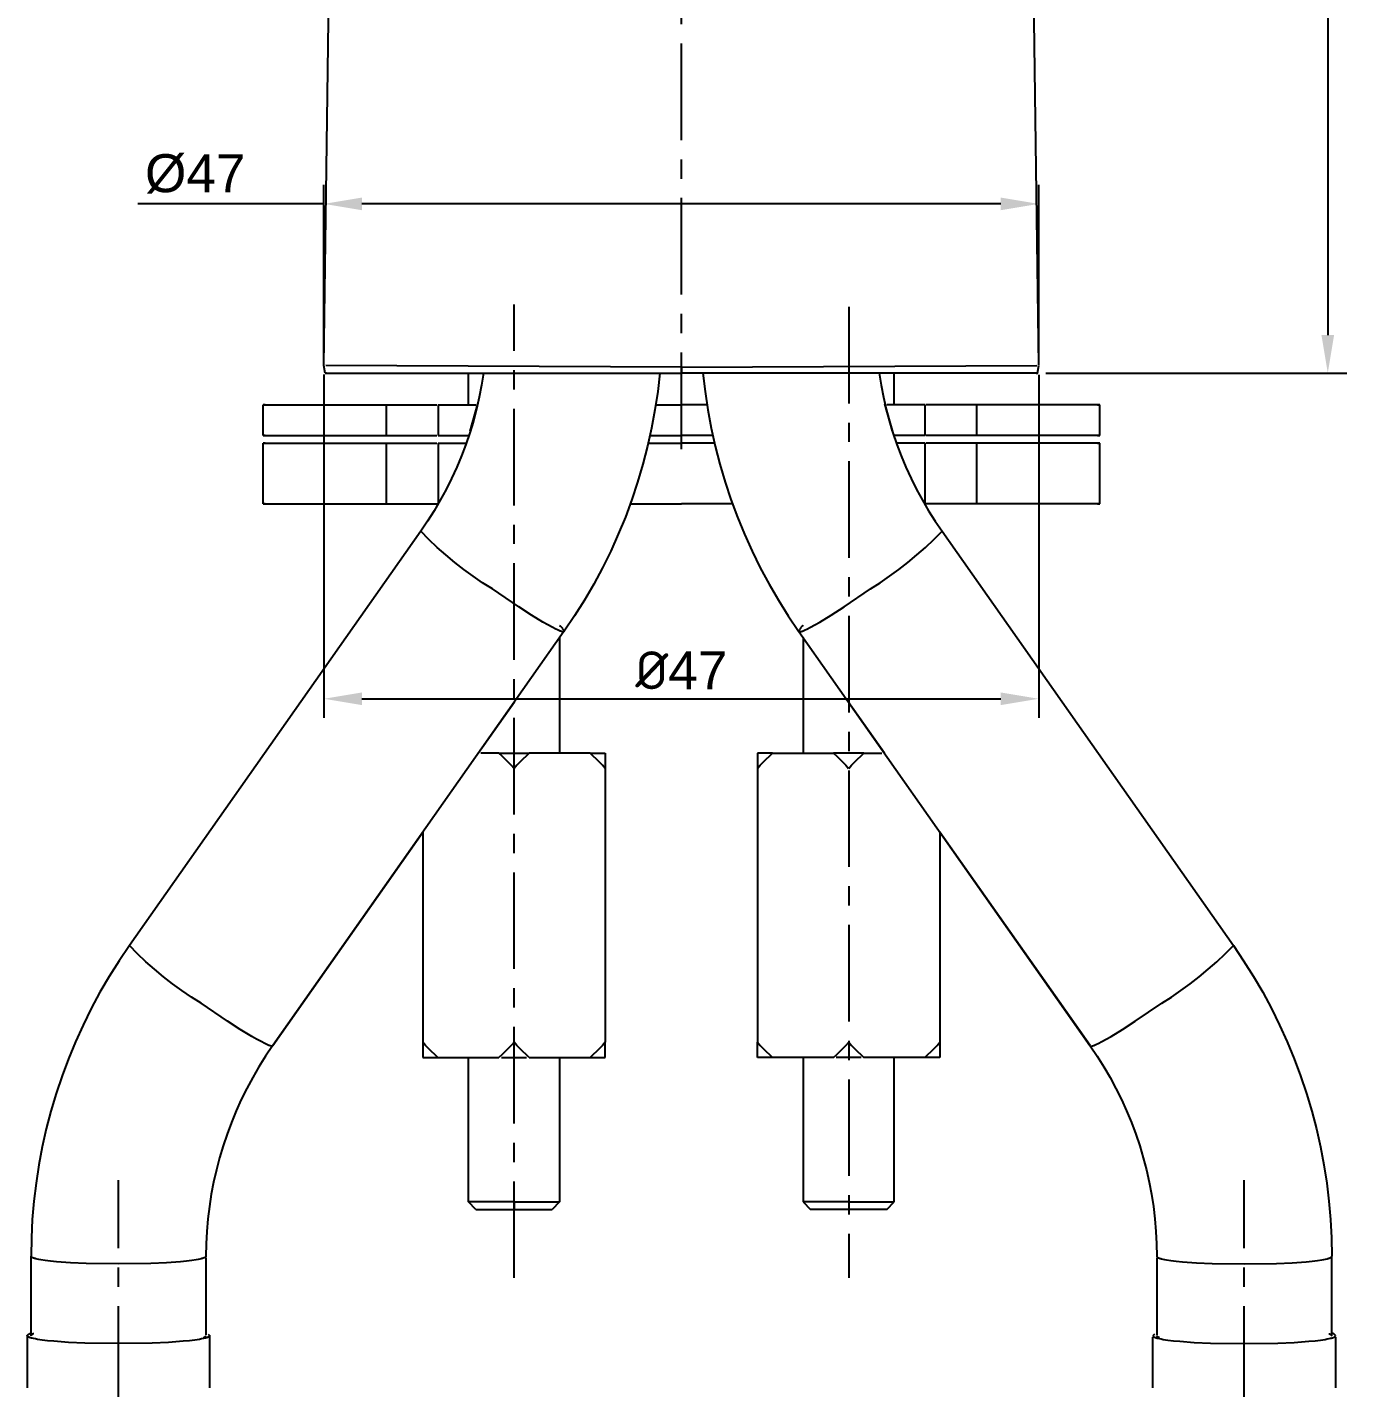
# Model space of a CAD drawing. Header units: millimetres. Extents: x 601 to 1195, y -13 to 407.
# Drawn here: x 996 to 1082.8, y 58.8 to 148.3 of the extents above; entities that cross this region are included whole.
import ezdxf

# ---------------------------------------------------------------- set-up
doc = ezdxf.new("R2010")
doc.units = ezdxf.units.MM
doc.header["$LTSCALE"] = 0.1
doc.linetypes.add('CENTERX2', pattern=[101.6, 63.5, -12.7, 12.7, -12.7])
for name, color, linetype in [('CENTER', 1, 'CENTERX2'), ('DIM', 3, 'Continuous'), ('MAKE2D ______', 7, 'Continuous'), ('MAKE2D ______ - TANGENT', 7, 'Continuous')]:
    doc.layers.add(name, color=color, linetype=linetype)
doc.styles.get("Standard").update_dxf_attribs({"font": 'arial.ttf'})
doc.dimstyles.new('ISO-25', dxfattribs={"dimtxt": 2.5, "dimasz": 2.5, "dimexe": 1.25, "dimexo": 0.625, "dimtad": 1, "dimdec": 1, "dimdsep": 46, "dimtxsty": 'Standard', "dimcen": 2.5, "dimadec": 0, "dimazin": 2, "dimtfac": 1, "dimtdec": 1, "dimtmove": 0, "dimatfit": 3, "dimfxl": 1, "dimarcsym": 0})

# ---------------------------------------------------------------- blocks, each defined once
blk = doc.blocks.new('*D8')
at = {"layer": 'Defpoints', "color": 0, "transparency": 16777216}
for p in [(1039.047, 241.808), (1062.376, 125.523), (1081.539, 125.523)]:
    blk.add_point(p, dxfattribs=at)
at = {"layer": 'DIM', "color": 0, "lineweight": -2, "transparency": 16777216}
for p, q in [((1039.672, 241.808), (1082.789, 241.808)), ((1081.539, 239.308), (1081.539, 128.023)), ((1063.001, 125.523), (1082.789, 125.523))]:
    blk.add_line(p, q, dxfattribs=at)
at = {"layer": 'DIM', "color": 0, "transparency": 16777216}
for points in [[(1081.123, 239.308), (1081.956, 239.308), (1081.539, 241.808)], [(1081.123, 128.023), (1081.956, 128.023), (1081.539, 125.523)]]:
    blk.add_solid(points, dxfattribs=at)
at = {"layer": 'DIM', "color": 0, "transparency": 16777216, "insert": (1079.637, 183.665), "char_height": 2.5, "attachment_point": 5, "rotation": 90}
blk.add_mtext('116.3', dxfattribs=at)
blk = doc.blocks.new('*D9')
at = {"layer": 'Defpoints', "color": 0, "transparency": 16777216}
for p in [(1015.554, 126.043), (1062.54, 126.03), (1062.54, 104.106)]:
    blk.add_point(p, dxfattribs=at)
at = {"layer": 'DIM', "color": 0, "lineweight": -2, "transparency": 16777216}
for p, q in [((1015.554, 125.418), (1015.554, 102.856)), ((1062.54, 125.405), (1062.54, 102.856)), ((1018.054, 104.106), (1060.04, 104.106))]:
    blk.add_line(p, q, dxfattribs=at)
at = {"layer": 'DIM', "color": 0, "transparency": 16777216}
for points in [[(1018.054, 104.522), (1018.054, 103.689), (1015.554, 104.106)], [(1060.04, 104.522), (1060.04, 103.689), (1062.54, 104.106)]]:
    blk.add_solid(points, dxfattribs=at)
at = {"layer": 'DIM', "color": 0, "transparency": 16777216, "insert": (1039.047, 105.981), "char_height": 2.5, "attachment_point": 5}
blk.add_mtext('{\\fISOCPEUR|b0|i0|c0|p34;%%C}47', dxfattribs=at)
blk = doc.blocks.new('*D15')
at = {"layer": 'Defpoints', "color": 0, "transparency": 16777216}
for p in [(1062.54, 136.646), (1015.554, 126.043), (1062.54, 126.043)]:
    blk.add_point(p, dxfattribs=at)
at = {"layer": 'DIM', "color": 0, "lineweight": -2, "transparency": 16777216}
for p, q in [((1015.554, 126.668), (1015.554, 137.896)), ((1062.54, 126.668), (1062.54, 137.896)), ((1015.554, 136.646), (1003.316, 136.646)), ((1060.04, 136.646), (1018.054, 136.646))]:
    blk.add_line(p, q, dxfattribs=at)
at = {"layer": 'DIM', "color": 0, "transparency": 16777216}
for points in [[(1018.054, 137.063), (1018.054, 136.229), (1015.554, 136.646)], [(1060.04, 137.063), (1060.04, 136.229), (1062.54, 136.646)]]:
    blk.add_solid(points, dxfattribs=at)
at = {"layer": 'DIM', "color": 0, "transparency": 16777216, "insert": (1007.091, 138.617), "char_height": 2.5, "attachment_point": 5}
blk.add_mtext('%%C47', dxfattribs=at)

msp = doc.modelspace()

# ---------------------------------------------------------------- linework, layer by layer
at = {"layer": 'CENTER'}
for p, q in [((1039.047, 120.523), (1039.047, 245.346)), ((1028.047, 66.023), (1028.047, 130.029)), ((1050.047, 129.88), (1050.047, 66.023)), ((1002.047, 27.342), (1002.047, 72.446)), ((1076.047, 27.342), (1076.047, 72.446))]:
    msp.add_line(p, q, dxfattribs=at)
at = {"layer": 'MAKE2D ______'}
for p, q in [((1015.554, 126.043), (1016.047, 162.568)), ((1062.54, 126.043), (1062.047, 162.568)), ((1015.64, 125.523), (1015.554, 126.03)), ((1015.718, 125.523), (1015.624, 125.523)), ((1015.624, 125.523), (1015.624, 125.523)), ((1015.624, 125.523), (1039.047, 125.523)), ((1025.047, 123.423), (1025.047, 125.523)), ((1037.629, 125.523), (1037.49, 124.31)), ((1062.47, 125.523), (1039.048, 125.523)), ((1040.465, 125.523), (1040.605, 124.31)), ((1053.047, 123.423), (1053.047, 125.523)), ((1062.376, 125.523), (1062.47, 125.523)), ((1062.454, 125.523), (1062.54, 126.03)), ((1062.47, 125.523), (1062.47, 125.523)), ((1025.173, 121.709), (1025.666, 123.501)), ((1037.49, 124.31), (1037.309, 123.103)), ((1040.605, 124.31), (1040.786, 123.103)), ((1052.922, 121.709), (1052.429, 123.501)), ((1011.547, 121.423), (1011.547, 123.423)), ((1011.548, 123.423), (1011.547, 123.423)), ((1011.547, 123.423), (1011.548, 123.423)), ((1011.552, 123.423), (1011.548, 123.423)), ((1011.548, 123.423), (1011.751, 123.423)), ((1011.578, 123.423), (1011.552, 123.423)), ((1011.694, 123.423), (1011.578, 123.423)), ((1011.751, 123.423), (1013.208, 123.423)), ((1013.208, 123.423), (1019.64, 123.423)), ((1019.64, 123.423), (1022.969, 123.423)), ((1023.051, 123.423), (1025.53, 123.423)), ((1023.051, 123.423), (1023.051, 121.423)), ((1037.309, 123.103), (1037.086, 121.903)), ((1037.361, 123.423), (1039.047, 123.423)), ((1040.733, 123.423), (1039.047, 123.423)), ((1040.786, 123.103), (1041.008, 121.903)), ((1055.043, 123.423), (1052.564, 123.423)), ((1055.043, 123.423), (1055.043, 121.423)), ((1058.455, 123.423), (1055.125, 123.423)), ((1064.886, 123.423), (1058.455, 123.423)), ((1066.343, 123.423), (1064.886, 123.423)), ((1066.546, 123.423), (1066.343, 123.423)), ((1066.4, 123.423), (1066.516, 123.423)), ((1066.516, 123.423), (1066.542, 123.423)), ((1066.542, 123.423), (1066.547, 123.423)), ((1066.547, 123.423), (1066.546, 123.423)), ((1066.547, 121.423), (1066.547, 123.423)), ((1066.547, 123.423), (1066.547, 123.423)), ((1037.086, 121.903), (1036.823, 120.711)), ((1041.008, 121.903), (1041.272, 120.711)), ((1011.548, 121.423), (1011.547, 121.423)), ((1011.547, 121.423), (1011.548, 121.423)), ((1011.547, 116.923), (1011.547, 120.923)), ((1011.548, 120.923), (1011.547, 120.923)), ((1011.547, 120.923), (1011.548, 120.923)), ((1011.552, 121.423), (1011.548, 121.423)), ((1011.548, 121.423), (1011.751, 121.423)), ((1011.552, 120.923), (1011.548, 120.923)), ((1011.548, 120.923), (1011.751, 120.923)), ((1011.578, 121.423), (1011.552, 121.423)), ((1011.578, 120.923), (1011.552, 120.923)), ((1011.694, 121.423), (1011.578, 121.423)), ((1011.694, 120.923), (1011.578, 120.923)), ((1011.751, 121.423), (1013.208, 121.423)), ((1011.751, 120.923), (1013.208, 120.923)), ((1013.208, 121.423), (1019.64, 121.423)), ((1013.208, 120.923), (1019.64, 120.923)), ((1019.64, 121.423), (1022.969, 121.423)), ((1019.64, 120.923), (1022.969, 120.923)), ((1023.051, 121.423), (1025.072, 121.423)), ((1023.051, 120.923), (1024.911, 120.923)), ((1023.051, 120.923), (1023.051, 116.923)), ((1036.873, 120.923), (1039.047, 120.923)), ((1036.986, 121.423), (1039.047, 121.423)), ((1041.109, 121.423), (1039.047, 121.423)), ((1041.221, 120.923), (1039.047, 120.923)), ((1055.043, 121.423), (1053.022, 121.423)), ((1055.043, 120.923), (1053.183, 120.923)), ((1055.043, 120.923), (1055.043, 116.923)), ((1058.455, 121.423), (1055.125, 121.423)), ((1058.455, 120.923), (1055.125, 120.923)), ((1064.886, 121.423), (1058.455, 121.423)), ((1064.886, 120.923), (1058.455, 120.923)), ((1066.343, 121.423), (1064.886, 121.423)), ((1066.343, 120.923), (1064.886, 120.923)), ((1066.546, 121.423), (1066.343, 121.423)), ((1066.546, 120.923), (1066.343, 120.923)), ((1066.4, 121.423), (1066.516, 121.423)), ((1066.4, 120.923), (1066.516, 120.923)), ((1066.516, 121.423), (1066.542, 121.423)), ((1066.516, 120.923), (1066.542, 120.923)), ((1066.542, 121.423), (1066.547, 121.423)), ((1066.542, 120.923), (1066.547, 120.923)), ((1066.547, 121.423), (1066.546, 121.423)), ((1066.547, 120.923), (1066.546, 120.923)), ((1066.547, 121.423), (1066.547, 121.423)), ((1066.547, 116.923), (1066.547, 120.923)), ((1066.547, 120.923), (1066.547, 120.923)), ((1036.823, 120.711), (1036.519, 119.529)), ((1041.272, 120.711), (1041.576, 119.529)), ((1036.519, 119.529), (1036.174, 118.358)), ((1041.576, 119.529), (1041.92, 118.358)), ((1036.174, 118.358), (1035.79, 117.199)), ((1041.92, 118.358), (1042.305, 117.199)), ((1035.79, 117.199), (1035.365, 116.054)), ((1042.305, 117.199), (1042.729, 116.054)), ((1011.548, 116.923), (1011.547, 116.923)), ((1011.547, 116.923), (1011.548, 116.923)), ((1011.552, 116.923), (1011.548, 116.923)), ((1011.548, 116.923), (1011.751, 116.923)), ((1011.578, 116.923), (1011.552, 116.923)), ((1011.694, 116.923), (1011.578, 116.923)), ((1011.751, 116.923), (1013.208, 116.923)), ((1013.208, 116.923), (1019.64, 116.923)), ((1019.64, 116.923), (1023.051, 116.923)), ((1035.691, 116.923), (1039.047, 116.923)), ((1042.403, 116.923), (1039.047, 116.923)), ((1058.455, 116.923), (1055.043, 116.923)), ((1064.886, 116.923), (1058.455, 116.923)), ((1066.343, 116.923), (1064.886, 116.923)), ((1066.546, 116.923), (1066.343, 116.923)), ((1066.4, 116.923), (1066.516, 116.923)), ((1066.516, 116.923), (1066.542, 116.923)), ((1066.542, 116.923), (1066.547, 116.923)), ((1066.547, 116.923), (1066.546, 116.923)), ((1066.547, 116.923), (1066.547, 116.923)), ((1035.365, 116.054), (1034.902, 114.925)), ((1042.729, 116.054), (1043.192, 114.925)), ((1034.902, 114.925), (1034.401, 113.812)), ((1043.192, 114.925), (1043.694, 113.812)), ((1034.401, 113.812), (1033.861, 112.717)), ((1043.694, 113.812), (1044.233, 112.717)), ((1033.861, 112.717), (1033.285, 111.641)), ((1044.233, 112.717), (1044.81, 111.641)), ((1033.285, 111.641), (1032.671, 110.586)), ((1044.81, 111.641), (1045.423, 110.586)), ((1032.671, 110.586), (1032.022, 109.552)), ((1045.423, 110.586), (1046.072, 109.552)), ((1032.022, 109.552), (1031.338, 108.541)), ((1046.072, 109.552), (1046.757, 108.541)), ((1031.326, 108.525), (1012.197, 81.31)), ((1046.768, 108.525), (1065.897, 81.31)), ((1031.047, 108.128), (1031.047, 100.523)), ((1047.047, 108.128), (1047.047, 100.523)), ((1027.045, 100.523), (1025.858, 100.523)), ((1027.258, 100.336), (1027.045, 100.523)), ((1027.045, 100.523), (1029.049, 100.523)), ((1027.466, 100.143), (1027.258, 100.336)), ((1028.837, 100.337), (1028.631, 100.145)), ((1029.049, 100.523), (1028.837, 100.337)), ((1033.045, 100.523), (1029.049, 100.523)), ((1033.258, 100.336), (1033.045, 100.523)), ((1033.045, 100.523), (1034.047, 100.523)), ((1033.466, 100.143), (1033.258, 100.336)), ((1034.047, 100.523), (1034.047, 99.523)), ((1044.047, 100.523), (1044.047, 99.523)), ((1045.049, 100.523), (1044.047, 100.523)), ((1044.629, 100.143), (1044.836, 100.336)), ((1044.836, 100.336), (1045.049, 100.523)), ((1045.049, 100.523), (1049.045, 100.523)), ((1049.045, 100.523), (1049.257, 100.337)), ((1051.049, 100.523), (1049.045, 100.523)), ((1049.257, 100.337), (1049.463, 100.145)), ((1050.629, 100.143), (1050.836, 100.336)), ((1050.836, 100.336), (1051.049, 100.523)), ((1051.049, 100.523), (1052.236, 100.523)), ((1027.666, 99.942), (1027.466, 100.143)), ((1027.86, 99.736), (1027.666, 99.942)), ((1028.047, 99.523), (1027.86, 99.736)), ((1028.238, 99.74), (1028.052, 99.529)), ((1028.431, 99.946), (1028.238, 99.74)), ((1028.631, 100.145), (1028.431, 99.946)), ((1033.666, 99.942), (1033.466, 100.143)), ((1033.86, 99.736), (1033.666, 99.942)), ((1034.047, 99.523), (1033.86, 99.736)), ((1034.047, 99.523), (1034.047, 81.523)), ((1044.047, 99.523), (1044.234, 99.736)), ((1044.047, 99.523), (1044.047, 81.523)), ((1044.234, 99.736), (1044.428, 99.942)), ((1044.428, 99.942), (1044.629, 100.143)), ((1049.463, 100.145), (1049.663, 99.946)), ((1049.663, 99.946), (1049.856, 99.74)), ((1049.856, 99.74), (1050.042, 99.529)), ((1050.047, 99.523), (1050.234, 99.736)), ((1050.234, 99.736), (1050.428, 99.942)), ((1050.428, 99.942), (1050.629, 100.143)), ((1022.047, 95.336), (1022.047, 81.523)), ((1056.047, 95.336), (1056.047, 81.523)), ((1022.234, 81.31), (1022.047, 81.523)), ((1022.047, 81.523), (1022.047, 80.523)), ((1028.047, 81.523), (1027.86, 81.31)), ((1028.235, 81.309), (1028.048, 81.521)), ((1034.047, 81.523), (1033.86, 81.31)), ((1034.047, 80.523), (1034.047, 81.523)), ((1044.047, 80.523), (1044.047, 81.523)), ((1044.047, 81.523), (1044.234, 81.31)), ((1049.859, 81.309), (1050.046, 81.521)), ((1050.047, 81.523), (1050.234, 81.31)), ((1055.86, 81.31), (1056.047, 81.523)), ((1056.047, 81.523), (1056.047, 80.523)), ((1011.717, 80.603), (1011.281, 79.91)), ((1012.177, 81.281), (1011.717, 80.603)), ((1012.191, 81.3), (1012.189, 81.298)), ((1022.047, 80.523), (1023.049, 80.523)), ((1022.429, 81.103), (1022.234, 81.31)), ((1022.629, 80.903), (1022.429, 81.103)), ((1022.836, 80.71), (1022.629, 80.903)), ((1023.049, 80.523), (1022.836, 80.71)), ((1023.049, 80.523), (1027.045, 80.523)), ((1025.047, 71.023), (1025.047, 80.523)), ((1027.258, 80.71), (1027.045, 80.523)), ((1027.228, 80.523), (1028.866, 80.523)), ((1027.465, 80.903), (1027.258, 80.71)), ((1027.666, 81.103), (1027.465, 80.903)), ((1027.86, 81.31), (1027.666, 81.103)), ((1028.429, 81.103), (1028.235, 81.309)), ((1028.63, 80.903), (1028.429, 81.103)), ((1028.836, 80.709), (1028.63, 80.903)), ((1029.049, 80.523), (1028.836, 80.709)), ((1029.049, 80.523), (1033.045, 80.523)), ((1031.047, 80.523), (1031.047, 71.023)), ((1033.258, 80.71), (1033.045, 80.523)), ((1033.045, 80.523), (1034.047, 80.523)), ((1033.465, 80.903), (1033.258, 80.71)), ((1033.666, 81.103), (1033.465, 80.903)), ((1033.86, 81.31), (1033.666, 81.103)), ((1045.049, 80.523), (1044.047, 80.523)), ((1044.234, 81.31), (1044.429, 81.103)), ((1044.429, 81.103), (1044.629, 80.903)), ((1044.629, 80.903), (1044.836, 80.71)), ((1044.836, 80.71), (1045.049, 80.523)), ((1049.045, 80.523), (1045.049, 80.523)), ((1047.047, 80.523), (1047.047, 71.023)), ((1049.045, 80.523), (1049.258, 80.709)), ((1050.866, 80.523), (1049.228, 80.523)), ((1049.258, 80.709), (1049.465, 80.903)), ((1049.465, 80.903), (1049.665, 81.103)), ((1049.665, 81.103), (1049.859, 81.309)), ((1050.234, 81.31), (1050.429, 81.103)), ((1050.429, 81.103), (1050.629, 80.903)), ((1050.629, 80.903), (1050.836, 80.71)), ((1050.836, 80.71), (1051.049, 80.523)), ((1055.045, 80.523), (1051.049, 80.523)), ((1053.047, 71.023), (1053.047, 80.523)), ((1055.045, 80.523), (1055.258, 80.71)), ((1056.047, 80.523), (1055.045, 80.523)), ((1055.258, 80.71), (1055.465, 80.903)), ((1055.465, 80.903), (1055.666, 81.103)), ((1055.666, 81.103), (1055.86, 81.31)), ((1065.904, 81.3), (1065.906, 81.298)), ((1065.918, 81.281), (1066.377, 80.603)), ((1066.377, 80.603), (1066.813, 79.91)), ((1011.281, 79.91), (1010.869, 79.203)), ((1066.813, 79.91), (1067.226, 79.203)), ((1010.869, 79.203), (1010.481, 78.482)), ((1067.226, 79.203), (1067.614, 78.482)), ((1010.481, 78.482), (1010.117, 77.749)), ((1067.614, 78.482), (1067.977, 77.749)), ((1009.779, 77.003), (1009.466, 76.246)), ((1010.117, 77.749), (1009.779, 77.003)), ((1067.977, 77.749), (1068.315, 77.003)), ((1068.315, 77.003), (1068.628, 76.246)), ((1009.466, 76.246), (1009.18, 75.479)), ((1068.628, 76.246), (1068.915, 75.479)), ((1009.18, 75.479), (1008.919, 74.703)), ((1068.915, 75.479), (1069.175, 74.703)), ((1008.919, 74.703), (1008.686, 73.919)), ((1069.175, 74.703), (1069.409, 73.919)), ((1008.686, 73.919), (1008.479, 73.126)), ((1069.409, 73.919), (1069.616, 73.126)), ((1008.479, 73.126), (1008.299, 72.328)), ((1069.616, 73.126), (1069.796, 72.328)), ((1008.299, 72.328), (1008.146, 71.523)), ((1069.796, 72.328), (1069.948, 71.523)), ((1008.021, 70.714), (1007.923, 69.901)), ((1008.146, 71.523), (1008.021, 70.714)), ((1028.047, 71.023), (1025.047, 71.023)), ((1025.547, 70.523), (1025.047, 71.023)), ((1028.047, 71.023), (1031.047, 71.023)), ((1031.047, 71.023), (1030.547, 70.523)), ((1050.047, 71.023), (1047.047, 71.023)), ((1047.047, 71.023), (1047.547, 70.523)), ((1050.047, 71.023), (1053.047, 71.023)), ((1052.547, 70.523), (1053.047, 71.023)), ((1069.948, 71.523), (1070.074, 70.714)), ((1070.074, 70.714), (1070.171, 69.901)), ((1007.923, 69.901), (1007.853, 69.086)), ((1025.547, 70.523), (1028.047, 70.523)), ((1028.047, 70.523), (1030.547, 70.523)), ((1050.047, 70.523), (1047.547, 70.523)), ((1052.547, 70.523), (1050.047, 70.523)), ((1070.171, 69.901), (1070.241, 69.086)), ((1007.853, 69.086), (1007.811, 68.268)), ((1070.241, 69.086), (1070.283, 68.268)), ((1007.811, 68.268), (1007.797, 67.449)), ((1070.283, 68.268), (1070.297, 67.449)), ((996.297, 62.228), (996.297, 67.446)), ((1007.797, 67.355), (1007.797, 62.292)), ((1070.297, 67.355), (1070.297, 62.292)), ((1081.797, 62.228), (1081.797, 67.446)), ((996.047, 62.228), (996.052, 62.237)), ((996.048, 62.222), (996.047, 62.228)), ((996.047, 62.133), (996.047, 58.802)), ((996.049, 62.216), (996.048, 62.222)), ((996.051, 62.21), (996.049, 62.216)), ((996.053, 62.204), (996.051, 62.21)), ((996.052, 62.237), (996.058, 62.245)), ((996.057, 62.199), (996.053, 62.204)), ((996.061, 62.193), (996.057, 62.199)), ((996.058, 62.245), (996.064, 62.253)), ((996.066, 62.187), (996.061, 62.193)), ((996.064, 62.253), (996.07, 62.261)), ((996.071, 62.181), (996.066, 62.187)), ((996.07, 62.261), (996.076, 62.269)), ((996.078, 62.175), (996.071, 62.181)), ((996.076, 62.269), (996.083, 62.277)), ((996.085, 62.169), (996.078, 62.175)), ((996.083, 62.277), (996.09, 62.285)), ((996.094, 62.163), (996.085, 62.169)), ((996.09, 62.285), (996.097, 62.292)), ((996.103, 62.157), (996.094, 62.163)), ((996.097, 62.292), (996.104, 62.299)), ((996.113, 62.151), (996.103, 62.157)), ((996.104, 62.299), (996.112, 62.305)), ((996.112, 62.305), (996.119, 62.312)), ((996.123, 62.145), (996.113, 62.151)), ((996.119, 62.312), (996.127, 62.318)), ((996.135, 62.139), (996.123, 62.145)), ((996.127, 62.318), (996.136, 62.324)), ((996.147, 62.133), (996.135, 62.139)), ((996.136, 62.324), (996.144, 62.33)), ((996.144, 62.33), (996.153, 62.335)), ((996.161, 62.127), (996.147, 62.133)), ((996.153, 62.335), (996.162, 62.34)), ((996.175, 62.121), (996.161, 62.127)), ((996.162, 62.34), (996.171, 62.345)), ((996.171, 62.345), (996.18, 62.349)), ((996.19, 62.114), (996.175, 62.121)), ((996.18, 62.349), (996.189, 62.353)), ((996.189, 62.353), (996.198, 62.357)), ((996.206, 62.108), (996.19, 62.114)), ((996.198, 62.357), (996.208, 62.361)), ((996.241, 62.096), (996.206, 62.108)), ((996.208, 62.361), (996.217, 62.364)), ((996.217, 62.364), (996.227, 62.367)), ((996.227, 62.367), (996.237, 62.369)), ((996.237, 62.369), (996.247, 62.371)), ((996.279, 62.084), (996.241, 62.096)), ((996.247, 62.371), (996.257, 62.373)), ((996.257, 62.373), (996.267, 62.375)), ((996.267, 62.375), (996.277, 62.376)), ((996.277, 62.376), (996.287, 62.377)), ((996.321, 62.072), (996.279, 62.084)), ((996.287, 62.377), (996.297, 62.377)), ((996.301, 62.235), (996.297, 62.228)), ((996.305, 62.242), (996.301, 62.235)), ((996.309, 62.249), (996.305, 62.242)), ((996.314, 62.256), (996.309, 62.249)), ((996.318, 62.262), (996.314, 62.256)), ((996.323, 62.269), (996.318, 62.262)), ((996.366, 62.06), (996.321, 62.072)), ((996.328, 62.275), (996.323, 62.269)), ((996.334, 62.281), (996.328, 62.275)), ((996.339, 62.287), (996.334, 62.281)), ((996.345, 62.293), (996.339, 62.287)), ((996.351, 62.298), (996.345, 62.293)), ((996.357, 62.303), (996.351, 62.298)), ((996.363, 62.308), (996.357, 62.303)), ((996.37, 62.313), (996.363, 62.308)), ((996.468, 62.035), (996.366, 62.06)), ((996.376, 62.318), (996.37, 62.313)), ((996.383, 62.322), (996.376, 62.318)), ((996.39, 62.326), (996.383, 62.322)), ((996.397, 62.33), (996.39, 62.326)), ((996.404, 62.334), (996.397, 62.33)), ((996.412, 62.337), (996.404, 62.334)), ((996.419, 62.34), (996.412, 62.337)), ((996.427, 62.343), (996.419, 62.34)), ((996.434, 62.346), (996.427, 62.343)), ((996.442, 62.348), (996.434, 62.346)), ((996.45, 62.35), (996.442, 62.348)), ((996.458, 62.352), (996.45, 62.35)), ((996.465, 62.353), (996.458, 62.352)), ((996.473, 62.355), (996.465, 62.353)), ((996.586, 62.011), (996.468, 62.035)), ((996.481, 62.356), (996.473, 62.355)), ((996.49, 62.356), (996.481, 62.356)), ((996.718, 61.988), (996.586, 62.011)), ((997.025, 61.942), (996.718, 61.988)), ((997.389, 61.898), (997.025, 61.942)), ((997.805, 61.858), (997.389, 61.898)), ((998.764, 61.79), (997.805, 61.858)), ((999.839, 61.742), (998.764, 61.79)), ((1002.047, 61.705), (999.839, 61.742)), ((1004.256, 61.742), (1002.047, 61.705)), ((1005.33, 61.79), (1004.256, 61.742)), ((1006.29, 61.858), (1005.33, 61.79)), ((1006.705, 61.898), (1006.29, 61.858)), ((1007.069, 61.942), (1006.705, 61.898)), ((1007.377, 61.988), (1007.069, 61.942)), ((1007.509, 62.011), (1007.377, 61.988)), ((1007.626, 62.035), (1007.509, 62.011)), ((1007.605, 62.099), (1007.613, 62.1)), ((1007.613, 62.1), (1007.621, 62.101)), ((1007.621, 62.101), (1007.629, 62.102)), ((1007.728, 62.06), (1007.626, 62.035)), ((1007.629, 62.102), (1007.637, 62.104)), ((1007.637, 62.104), (1007.645, 62.105)), ((1007.645, 62.105), (1007.653, 62.108)), ((1007.653, 62.108), (1007.66, 62.11)), ((1007.66, 62.11), (1007.668, 62.112)), ((1007.668, 62.112), (1007.675, 62.115)), ((1007.675, 62.115), (1007.683, 62.118)), ((1007.683, 62.118), (1007.69, 62.122)), ((1007.69, 62.122), (1007.697, 62.126)), ((1007.697, 62.126), (1007.705, 62.129)), ((1007.705, 62.129), (1007.711, 62.134)), ((1007.711, 62.134), (1007.718, 62.138)), ((1007.718, 62.138), (1007.725, 62.142)), ((1007.725, 62.142), (1007.731, 62.147)), ((1007.774, 62.072), (1007.728, 62.06)), ((1007.731, 62.147), (1007.738, 62.152)), ((1007.738, 62.152), (1007.744, 62.158)), ((1007.744, 62.158), (1007.75, 62.163)), ((1007.75, 62.163), (1007.755, 62.169)), ((1007.755, 62.169), (1007.761, 62.175)), ((1007.761, 62.175), (1007.766, 62.181)), ((1007.766, 62.181), (1007.771, 62.187)), ((1007.771, 62.187), (1007.776, 62.193)), ((1007.816, 62.084), (1007.774, 62.072)), ((1007.776, 62.193), (1007.781, 62.2)), ((1007.781, 62.2), (1007.785, 62.207)), ((1007.785, 62.207), (1007.79, 62.214)), ((1007.79, 62.214), (1007.794, 62.221)), ((1007.794, 62.221), (1007.797, 62.228)), ((1007.854, 62.096), (1007.816, 62.084)), ((1007.888, 62.108), (1007.854, 62.096)), ((1007.904, 62.114), (1007.888, 62.108)), ((1007.92, 62.121), (1007.904, 62.114)), ((1007.934, 62.127), (1007.92, 62.121)), ((1007.947, 62.133), (1007.934, 62.127)), ((1007.947, 62.323), (1008.047, 62.228)), ((1007.96, 62.139), (1007.947, 62.133)), ((1007.971, 62.145), (1007.96, 62.139)), ((1007.982, 62.151), (1007.971, 62.145)), ((1007.992, 62.157), (1007.982, 62.151)), ((1008.001, 62.163), (1007.992, 62.157)), ((1008.009, 62.169), (1008.001, 62.163)), ((1008.016, 62.175), (1008.009, 62.169)), ((1008.023, 62.181), (1008.016, 62.175)), ((1008.029, 62.187), (1008.023, 62.181)), ((1008.034, 62.193), (1008.029, 62.187)), ((1008.038, 62.199), (1008.034, 62.193)), ((1008.041, 62.204), (1008.038, 62.199)), ((1008.044, 62.21), (1008.041, 62.204)), ((1008.046, 62.216), (1008.044, 62.21)), ((1008.047, 62.222), (1008.046, 62.216)), ((1008.047, 62.228), (1008.047, 62.222)), ((1008.047, 58.802), (1008.047, 62.131)), ((1070.147, 62.323), (1070.047, 62.228)), ((1070.047, 62.228), (1070.048, 62.222)), ((1070.047, 58.802), (1070.047, 62.131)), ((1070.048, 62.222), (1070.049, 62.216)), ((1070.049, 62.216), (1070.051, 62.21)), ((1070.051, 62.21), (1070.053, 62.204)), ((1070.053, 62.204), (1070.057, 62.199)), ((1070.057, 62.199), (1070.061, 62.193)), ((1070.061, 62.193), (1070.066, 62.187)), ((1070.066, 62.187), (1070.071, 62.181)), ((1070.071, 62.181), (1070.078, 62.175)), ((1070.078, 62.175), (1070.085, 62.169)), ((1070.085, 62.169), (1070.094, 62.163)), ((1070.094, 62.163), (1070.103, 62.157)), ((1070.103, 62.157), (1070.113, 62.151)), ((1070.113, 62.151), (1070.123, 62.145)), ((1070.123, 62.145), (1070.135, 62.139)), ((1070.135, 62.139), (1070.147, 62.133)), ((1070.147, 62.133), (1070.161, 62.127)), ((1070.161, 62.127), (1070.175, 62.121)), ((1070.175, 62.121), (1070.19, 62.114)), ((1070.19, 62.114), (1070.206, 62.108)), ((1070.206, 62.108), (1070.241, 62.096)), ((1070.241, 62.096), (1070.279, 62.084)), ((1070.279, 62.084), (1070.321, 62.072)), ((1070.301, 62.221), (1070.297, 62.228)), ((1070.305, 62.214), (1070.301, 62.221)), ((1070.309, 62.207), (1070.305, 62.214)), ((1070.314, 62.2), (1070.309, 62.207)), ((1070.318, 62.193), (1070.314, 62.2)), ((1070.323, 62.187), (1070.318, 62.193)), ((1070.321, 62.072), (1070.366, 62.06)), ((1070.328, 62.181), (1070.323, 62.187)), ((1070.333, 62.175), (1070.328, 62.181)), ((1070.339, 62.169), (1070.333, 62.175)), ((1070.345, 62.163), (1070.339, 62.169)), ((1070.351, 62.158), (1070.345, 62.163)), ((1070.357, 62.152), (1070.351, 62.158)), ((1070.363, 62.147), (1070.357, 62.152)), ((1070.37, 62.142), (1070.363, 62.147)), ((1070.366, 62.06), (1070.468, 62.035)), ((1070.376, 62.138), (1070.37, 62.142)), ((1070.383, 62.134), (1070.376, 62.138)), ((1070.39, 62.129), (1070.383, 62.134)), ((1070.397, 62.126), (1070.39, 62.129)), ((1070.404, 62.122), (1070.397, 62.126)), ((1070.412, 62.118), (1070.404, 62.122)), ((1070.419, 62.115), (1070.412, 62.118)), ((1070.427, 62.112), (1070.419, 62.115)), ((1070.434, 62.11), (1070.427, 62.112)), ((1070.442, 62.108), (1070.434, 62.11)), ((1070.45, 62.105), (1070.442, 62.108)), ((1070.458, 62.104), (1070.45, 62.105)), ((1070.465, 62.102), (1070.458, 62.104)), ((1070.473, 62.101), (1070.465, 62.102)), ((1070.468, 62.035), (1070.586, 62.011)), ((1070.481, 62.1), (1070.473, 62.101)), ((1070.489, 62.099), (1070.481, 62.1)), ((1070.586, 62.011), (1070.718, 61.988)), ((1070.718, 61.988), (1071.025, 61.942)), ((1071.025, 61.942), (1071.389, 61.898)), ((1071.389, 61.898), (1071.805, 61.858)), ((1071.805, 61.858), (1072.764, 61.79)), ((1072.764, 61.79), (1073.839, 61.742)), ((1073.839, 61.742), (1076.047, 61.705)), ((1076.047, 61.705), (1078.256, 61.742)), ((1078.256, 61.742), (1079.33, 61.79)), ((1079.33, 61.79), (1080.29, 61.858)), ((1080.29, 61.858), (1080.705, 61.898)), ((1080.705, 61.898), (1081.069, 61.942)), ((1081.069, 61.942), (1081.377, 61.988)), ((1081.377, 61.988), (1081.509, 62.011)), ((1081.509, 62.011), (1081.626, 62.035)), ((1081.605, 62.356), (1081.613, 62.356)), ((1081.613, 62.356), (1081.621, 62.355)), ((1081.621, 62.355), (1081.629, 62.353)), ((1081.626, 62.035), (1081.728, 62.06)), ((1081.629, 62.353), (1081.637, 62.352)), ((1081.637, 62.352), (1081.645, 62.35)), ((1081.645, 62.35), (1081.653, 62.348)), ((1081.653, 62.348), (1081.66, 62.346)), ((1081.66, 62.346), (1081.668, 62.343)), ((1081.668, 62.343), (1081.675, 62.34)), ((1081.675, 62.34), (1081.683, 62.337)), ((1081.683, 62.337), (1081.69, 62.334)), ((1081.69, 62.334), (1081.697, 62.33)), ((1081.697, 62.33), (1081.705, 62.326)), ((1081.705, 62.326), (1081.711, 62.322)), ((1081.711, 62.322), (1081.718, 62.318)), ((1081.718, 62.318), (1081.725, 62.313)), ((1081.725, 62.313), (1081.731, 62.308)), ((1081.728, 62.06), (1081.774, 62.072)), ((1081.731, 62.308), (1081.738, 62.303)), ((1081.738, 62.303), (1081.744, 62.298)), ((1081.744, 62.298), (1081.75, 62.293)), ((1081.75, 62.293), (1081.755, 62.287)), ((1081.755, 62.287), (1081.761, 62.281)), ((1081.761, 62.281), (1081.766, 62.275)), ((1081.766, 62.275), (1081.771, 62.269)), ((1081.771, 62.269), (1081.776, 62.262)), ((1081.774, 62.072), (1081.816, 62.084)), ((1081.776, 62.262), (1081.781, 62.256)), ((1081.781, 62.256), (1081.785, 62.249)), ((1081.785, 62.249), (1081.79, 62.242)), ((1081.79, 62.242), (1081.794, 62.235)), ((1081.794, 62.235), (1081.797, 62.228)), ((1081.807, 62.377), (1081.797, 62.377)), ((1081.817, 62.376), (1081.807, 62.377)), ((1081.816, 62.084), (1081.854, 62.096)), ((1081.828, 62.375), (1081.817, 62.376)), ((1081.838, 62.373), (1081.828, 62.375)), ((1081.848, 62.371), (1081.838, 62.373)), ((1081.857, 62.369), (1081.848, 62.371)), ((1081.854, 62.096), (1081.888, 62.108)), ((1081.867, 62.367), (1081.857, 62.369)), ((1081.877, 62.364), (1081.867, 62.367)), ((1081.887, 62.361), (1081.877, 62.364)), ((1081.896, 62.357), (1081.887, 62.361)), ((1081.888, 62.108), (1081.904, 62.114)), ((1081.906, 62.353), (1081.896, 62.357)), ((1081.904, 62.114), (1081.92, 62.121)), ((1081.915, 62.349), (1081.906, 62.353)), ((1081.924, 62.345), (1081.915, 62.349)), ((1081.92, 62.121), (1081.934, 62.127)), ((1081.933, 62.34), (1081.924, 62.345)), ((1081.942, 62.335), (1081.933, 62.34)), ((1081.934, 62.127), (1081.947, 62.133)), ((1081.95, 62.33), (1081.942, 62.335)), ((1081.947, 62.133), (1081.96, 62.139)), ((1081.959, 62.324), (1081.95, 62.33)), ((1081.967, 62.318), (1081.959, 62.324)), ((1081.96, 62.139), (1081.971, 62.145)), ((1081.975, 62.312), (1081.967, 62.318)), ((1081.971, 62.145), (1081.982, 62.151)), ((1081.983, 62.305), (1081.975, 62.312)), ((1081.982, 62.151), (1081.992, 62.157)), ((1081.99, 62.299), (1081.983, 62.305)), ((1081.998, 62.292), (1081.99, 62.299)), ((1081.992, 62.157), (1082.001, 62.163)), ((1082.005, 62.285), (1081.998, 62.292)), ((1082.001, 62.163), (1082.009, 62.169)), ((1082.012, 62.277), (1082.005, 62.285)), ((1082.009, 62.169), (1082.016, 62.175)), ((1082.018, 62.269), (1082.012, 62.277)), ((1082.016, 62.175), (1082.023, 62.181)), ((1082.025, 62.261), (1082.018, 62.269)), ((1082.023, 62.181), (1082.029, 62.187)), ((1082.031, 62.253), (1082.025, 62.261)), ((1082.029, 62.187), (1082.034, 62.193)), ((1082.037, 62.245), (1082.031, 62.253)), ((1082.034, 62.193), (1082.038, 62.199)), ((1082.042, 62.237), (1082.037, 62.245)), ((1082.038, 62.199), (1082.041, 62.204)), ((1082.041, 62.204), (1082.044, 62.21)), ((1082.047, 62.228), (1082.042, 62.237)), ((1082.044, 62.21), (1082.046, 62.216)), ((1082.046, 62.216), (1082.047, 62.222)), ((1082.047, 62.222), (1082.047, 62.228)), ((1082.047, 62.133), (1082.047, 58.802))]:
    msp.add_line(p, q, dxfattribs=at)
at = {"layer": 'MAKE2D ______ - TANGENT'}
for p, q in [((1039.047, 125.908), (1015.669, 126.03)), ((1026.049, 125.523), (1025.919, 124.726)), ((1039.047, 125.908), (1062.425, 126.03)), ((1039.047, 125.908), (1039.047, 125.523)), ((1039.047, 125.908), (1039.048, 125.523)), ((1052.046, 125.523), (1052.175, 124.726)), ((1025.919, 124.726), (1025.764, 123.934)), ((1052.175, 124.726), (1052.331, 123.934)), ((1025.764, 123.934), (1025.581, 123.147)), ((1052.331, 123.934), (1052.513, 123.147)), ((1019.64, 123.423), (1019.64, 121.423)), ((1025.581, 123.147), (1025.373, 122.368)), ((1052.513, 123.147), (1052.721, 122.368)), ((1058.455, 123.423), (1058.455, 121.423)), ((1025.373, 122.368), (1025.139, 121.595)), ((1052.721, 122.368), (1052.956, 121.595)), ((1019.64, 120.923), (1019.64, 116.923)), ((1024.878, 120.831), (1024.593, 120.076)), ((1025.139, 121.595), (1024.878, 120.831)), ((1052.956, 121.595), (1053.216, 120.831)), ((1053.216, 120.831), (1053.502, 120.076)), ((1058.455, 120.923), (1058.455, 116.923)), ((1024.593, 120.076), (1024.282, 119.331)), ((1053.502, 120.076), (1053.812, 119.331)), ((1024.282, 119.331), (1023.947, 118.597)), ((1053.812, 119.331), (1054.148, 118.597)), ((1023.947, 118.597), (1023.587, 117.874)), ((1054.148, 118.597), (1054.508, 117.874)), ((1023.587, 117.874), (1023.203, 117.164)), ((1054.508, 117.874), (1054.892, 117.164)), ((1022.795, 116.467), (1022.365, 115.785)), ((1023.203, 117.164), (1022.795, 116.467)), ((1054.892, 117.164), (1055.299, 116.467)), ((1055.299, 116.467), (1055.73, 115.785)), ((1022.365, 115.785), (1021.912, 115.117)), ((1055.73, 115.785), (1056.183, 115.117)), ((1021.912, 115.117), (1002.763, 87.873)), ((1022.446, 114.582), (1021.912, 115.117)), ((1022.998, 114.063), (1022.446, 114.582)), ((1055.097, 114.063), (1055.648, 114.582)), ((1055.648, 114.582), (1056.183, 115.117)), ((1056.183, 115.117), (1075.332, 87.873)), ((1023.566, 113.561), (1022.998, 114.063)), ((1054.529, 113.561), (1055.097, 114.063)), ((1024.149, 113.077), (1023.566, 113.561)), ((1024.747, 112.611), (1024.149, 113.077)), ((1053.347, 112.611), (1053.945, 113.077)), ((1053.945, 113.077), (1054.529, 113.561)), ((1025.36, 112.164), (1024.747, 112.611)), ((1025.985, 111.737), (1025.36, 112.164)), ((1052.11, 111.737), (1052.735, 112.164)), ((1052.735, 112.164), (1053.347, 112.611)), ((1026.622, 111.33), (1025.985, 111.737)), ((1028.356, 110.156), (1026.622, 111.33)), ((1049.739, 110.156), (1051.473, 111.33)), ((1051.473, 111.33), (1052.11, 111.737)), ((1029.199, 109.614), (1028.356, 110.156)), ((1048.895, 109.614), (1049.739, 110.156)), ((1029.952, 109.153), (1029.199, 109.614)), ((1030.279, 108.964), (1029.952, 109.153)), ((1047.816, 108.964), (1048.142, 109.153)), ((1048.142, 109.153), (1048.895, 109.614)), ((1030.564, 108.807), (1030.279, 108.964)), ((1030.806, 108.682), (1030.564, 108.807)), ((1030.909, 108.633), (1030.806, 108.682)), ((1031.001, 108.592), (1030.909, 108.633)), ((1031.043, 108.574), (1031.001, 108.592)), ((1031.081, 108.559), (1031.043, 108.574)), ((1031.047, 108.916), (1031.072, 108.896)), ((1031.072, 108.896), (1031.096, 108.876)), ((1031.117, 108.546), (1031.081, 108.559)), ((1031.096, 108.876), (1031.119, 108.854)), ((1031.15, 108.534), (1031.117, 108.546)), ((1031.119, 108.854), (1031.141, 108.832)), ((1031.141, 108.832), (1031.163, 108.809)), ((1031.18, 108.525), (1031.15, 108.534)), ((1031.163, 108.809), (1031.184, 108.786)), ((1031.194, 108.521), (1031.18, 108.525)), ((1031.184, 108.786), (1031.204, 108.762)), ((1031.207, 108.518), (1031.194, 108.521)), ((1031.204, 108.762), (1031.223, 108.737)), ((1031.22, 108.515), (1031.207, 108.518)), ((1031.232, 108.513), (1031.22, 108.515)), ((1031.223, 108.737), (1031.242, 108.711)), ((1031.243, 108.511), (1031.232, 108.513)), ((1031.242, 108.711), (1031.259, 108.685)), ((1031.253, 108.509), (1031.243, 108.511)), ((1031.263, 108.508), (1031.253, 108.509)), ((1031.259, 108.685), (1031.276, 108.658)), ((1031.272, 108.508), (1031.263, 108.508)), ((1031.281, 108.508), (1031.272, 108.508)), ((1031.276, 108.658), (1031.291, 108.631)), ((1031.288, 108.508), (1031.281, 108.508)), ((1031.295, 108.509), (1031.288, 108.508)), ((1031.291, 108.631), (1031.306, 108.603)), ((1031.302, 108.51), (1031.295, 108.509)), ((1031.308, 108.512), (1031.302, 108.51)), ((1031.306, 108.603), (1031.319, 108.574)), ((1031.313, 108.514), (1031.308, 108.512)), ((1031.317, 108.516), (1031.313, 108.514)), ((1031.321, 108.519), (1031.317, 108.516)), ((1031.319, 108.574), (1031.332, 108.546)), ((1031.325, 108.523), (1031.321, 108.519)), ((1031.327, 108.526), (1031.325, 108.523)), ((1031.329, 108.531), (1031.327, 108.526)), ((1031.331, 108.535), (1031.329, 108.531)), ((1031.332, 108.54), (1031.331, 108.535)), ((1031.332, 108.546), (1031.332, 108.54)), ((1046.775, 108.574), (1046.763, 108.546)), ((1046.763, 108.546), (1046.763, 108.54)), ((1046.763, 108.54), (1046.764, 108.535)), ((1046.764, 108.535), (1046.765, 108.531)), ((1046.765, 108.531), (1046.767, 108.526)), ((1046.767, 108.526), (1046.77, 108.523)), ((1046.77, 108.523), (1046.773, 108.519)), ((1046.773, 108.519), (1046.777, 108.516)), ((1046.789, 108.603), (1046.775, 108.574)), ((1046.777, 108.516), (1046.782, 108.514)), ((1046.782, 108.514), (1046.787, 108.512)), ((1046.787, 108.512), (1046.793, 108.51)), ((1046.803, 108.631), (1046.789, 108.603)), ((1046.793, 108.51), (1046.799, 108.509)), ((1046.799, 108.509), (1046.806, 108.508)), ((1046.819, 108.658), (1046.803, 108.631)), ((1046.806, 108.508), (1046.814, 108.508)), ((1046.814, 108.508), (1046.822, 108.508)), ((1046.835, 108.685), (1046.819, 108.658)), ((1046.822, 108.508), (1046.831, 108.508)), ((1046.831, 108.508), (1046.841, 108.509)), ((1046.853, 108.711), (1046.835, 108.685)), ((1046.841, 108.509), (1046.852, 108.511)), ((1046.852, 108.511), (1046.863, 108.513)), ((1046.871, 108.737), (1046.853, 108.711)), ((1046.863, 108.513), (1046.875, 108.515)), ((1046.89, 108.762), (1046.871, 108.737)), ((1046.875, 108.515), (1046.887, 108.518)), ((1046.887, 108.518), (1046.9, 108.521)), ((1046.91, 108.786), (1046.89, 108.762)), ((1046.9, 108.521), (1046.914, 108.525)), ((1046.931, 108.809), (1046.91, 108.786)), ((1046.914, 108.525), (1046.944, 108.534)), ((1046.953, 108.832), (1046.931, 108.809)), ((1046.944, 108.534), (1046.977, 108.546)), ((1046.975, 108.854), (1046.953, 108.832)), ((1046.999, 108.876), (1046.975, 108.854)), ((1046.977, 108.546), (1047.013, 108.559)), ((1047.023, 108.896), (1046.999, 108.876)), ((1047.013, 108.559), (1047.052, 108.574)), ((1047.047, 108.916), (1047.023, 108.896)), ((1047.052, 108.574), (1047.093, 108.592)), ((1047.093, 108.592), (1047.185, 108.633)), ((1047.185, 108.633), (1047.289, 108.682)), ((1047.289, 108.682), (1047.53, 108.807)), ((1047.53, 108.807), (1047.816, 108.964)), ((1025.693, 100.523), (1028.076, 103.913)), ((1052.402, 100.523), (1050.019, 103.913)), ((1012.183, 81.302), (1022.047, 95.336)), ((1065.912, 81.302), (1056.047, 95.336)), ((1002.763, 87.873), (1002.084, 86.872)), ((1003.297, 87.338), (1002.763, 87.873)), ((1074.797, 87.338), (1075.332, 87.873)), ((1075.332, 87.873), (1076.01, 86.872)), ((1002.084, 86.872), (1001.44, 85.849)), ((1003.849, 86.819), (1003.297, 87.338)), ((1004.417, 86.318), (1003.849, 86.819)), ((1073.678, 86.318), (1074.246, 86.819)), ((1074.246, 86.819), (1074.797, 87.338)), ((1076.01, 86.872), (1076.655, 85.849)), ((1005, 85.833), (1004.417, 86.318)), ((1073.094, 85.833), (1073.678, 86.318)), ((1001.44, 85.849), (1000.831, 84.804)), ((1005.598, 85.367), (1005, 85.833)), ((1006.21, 84.921), (1005.598, 85.367)), ((1071.884, 84.921), (1072.496, 85.367)), ((1072.496, 85.367), (1073.094, 85.833)), ((1076.655, 85.849), (1077.264, 84.804)), ((1000.831, 84.804), (1000.258, 83.74)), ((1006.836, 84.493), (1006.21, 84.921)), ((1007.473, 84.086), (1006.836, 84.493)), ((1070.622, 84.086), (1071.259, 84.493)), ((1071.259, 84.493), (1071.884, 84.921)), ((1077.264, 84.804), (1077.837, 83.74)), ((1000.258, 83.74), (999.721, 82.656)), ((1009.206, 82.912), (1007.473, 84.086)), ((1068.888, 82.912), (1070.622, 84.086)), ((1077.837, 83.74), (1078.373, 82.656)), ((999.721, 82.656), (999.222, 81.555)), ((1010.05, 82.37), (1009.206, 82.912)), ((1010.803, 81.91), (1010.05, 82.37)), ((1067.291, 81.91), (1068.044, 82.37)), ((1068.044, 82.37), (1068.888, 82.912)), ((1078.373, 82.656), (1078.872, 81.555)), ((999.222, 81.555), (998.761, 80.437)), ((1011.129, 81.721), (1010.803, 81.91)), ((1011.415, 81.563), (1011.129, 81.721)), ((1011.657, 81.439), (1011.415, 81.563)), ((1011.76, 81.389), (1011.657, 81.439)), ((1066.334, 81.389), (1066.438, 81.439)), ((1066.438, 81.439), (1066.679, 81.563)), ((1066.679, 81.563), (1066.965, 81.721)), ((1066.965, 81.721), (1067.291, 81.91)), ((1078.872, 81.555), (1079.334, 80.437)), ((1011.852, 81.348), (1011.76, 81.389)), ((1011.894, 81.331), (1011.852, 81.348)), ((1011.932, 81.315), (1011.894, 81.331)), ((1011.968, 81.302), (1011.932, 81.315)), ((1012.001, 81.291), (1011.968, 81.302)), ((1012.031, 81.281), (1012.001, 81.291)), ((1012.045, 81.278), (1012.031, 81.281)), ((1012.058, 81.274), (1012.045, 81.278)), ((1012.071, 81.271), (1012.058, 81.274)), ((1012.083, 81.269), (1012.071, 81.271)), ((1012.094, 81.267), (1012.083, 81.269)), ((1012.104, 81.265), (1012.094, 81.267)), ((1012.114, 81.264), (1012.104, 81.265)), ((1012.123, 81.264), (1012.114, 81.264)), ((1012.131, 81.264), (1012.123, 81.264)), ((1012.139, 81.264), (1012.131, 81.264)), ((1012.146, 81.265), (1012.139, 81.264)), ((1012.153, 81.266), (1012.146, 81.265)), ((1012.159, 81.268), (1012.153, 81.266)), ((1012.164, 81.27), (1012.159, 81.268)), ((1012.168, 81.273), (1012.164, 81.27)), ((1012.172, 81.276), (1012.168, 81.273)), ((1012.175, 81.279), (1012.172, 81.276)), ((1012.178, 81.283), (1012.175, 81.279)), ((1012.18, 81.287), (1012.178, 81.283)), ((1012.182, 81.291), (1012.18, 81.287)), ((1012.183, 81.302), (1012.182, 81.296)), ((1012.182, 81.296), (1012.182, 81.291)), ((1065.912, 81.302), (1065.912, 81.296)), ((1065.912, 81.296), (1065.913, 81.291)), ((1065.913, 81.291), (1065.914, 81.287)), ((1065.914, 81.287), (1065.916, 81.283)), ((1065.916, 81.283), (1065.919, 81.279)), ((1065.919, 81.279), (1065.922, 81.276)), ((1065.922, 81.276), (1065.926, 81.273)), ((1065.926, 81.273), (1065.931, 81.27)), ((1065.931, 81.27), (1065.936, 81.268)), ((1065.936, 81.268), (1065.942, 81.266)), ((1065.942, 81.266), (1065.948, 81.265)), ((1065.948, 81.265), (1065.955, 81.264)), ((1065.955, 81.264), (1065.963, 81.264)), ((1065.963, 81.264), (1065.971, 81.264)), ((1065.971, 81.264), (1065.981, 81.264)), ((1065.981, 81.264), (1065.99, 81.265)), ((1065.99, 81.265), (1066.001, 81.267)), ((1066.001, 81.267), (1066.012, 81.269)), ((1066.012, 81.269), (1066.024, 81.271)), ((1066.024, 81.271), (1066.036, 81.274)), ((1066.036, 81.274), (1066.05, 81.278)), ((1066.05, 81.278), (1066.063, 81.281)), ((1066.063, 81.281), (1066.093, 81.291)), ((1066.093, 81.291), (1066.126, 81.302)), ((1066.126, 81.302), (1066.162, 81.315)), ((1066.162, 81.315), (1066.201, 81.331)), ((1066.201, 81.331), (1066.242, 81.348)), ((1066.242, 81.348), (1066.334, 81.389)), ((998.761, 80.437), (998.337, 79.305)), ((1079.334, 80.437), (1079.757, 79.305)), ((998.337, 79.305), (997.953, 78.158)), ((1079.757, 79.305), (1080.142, 78.158)), ((997.953, 78.158), (997.608, 76.999)), ((1080.142, 78.158), (1080.487, 76.999)), ((997.608, 76.999), (997.302, 75.83)), ((1080.487, 76.999), (1080.792, 75.83)), ((997.302, 75.83), (997.037, 74.65)), ((1080.792, 75.83), (1081.058, 74.65)), ((997.037, 74.65), (996.811, 73.462)), ((1081.058, 74.65), (1081.283, 73.462)), ((996.811, 73.462), (996.627, 72.267)), ((1081.283, 73.462), (1081.468, 72.267)), ((996.627, 72.267), (996.483, 71.067)), ((1081.468, 72.267), (1081.612, 71.067)), ((996.483, 71.067), (996.38, 69.862)), ((1028.047, 71.023), (1028.047, 70.523)), ((1050.047, 71.023), (1050.047, 70.523)), ((1081.612, 71.067), (1081.715, 69.862)), ((996.38, 69.862), (996.318, 68.654)), ((1081.715, 69.862), (1081.776, 68.654)), ((996.318, 68.654), (996.297, 67.446)), ((1081.776, 68.654), (1081.797, 67.446)), ((996.298, 67.44), (996.297, 67.446)), ((996.299, 67.434), (996.298, 67.44)), ((996.3, 67.429), (996.299, 67.434)), ((996.303, 67.423), (996.3, 67.429)), ((996.306, 67.418), (996.303, 67.423)), ((996.31, 67.412), (996.306, 67.418)), ((996.315, 67.406), (996.31, 67.412)), ((996.32, 67.4), (996.315, 67.406)), ((996.327, 67.395), (996.32, 67.4)), ((996.334, 67.389), (996.327, 67.395)), ((996.342, 67.383), (996.334, 67.389)), ((996.35, 67.378), (996.342, 67.383)), ((996.36, 67.372), (996.35, 67.378)), ((996.37, 67.366), (996.36, 67.372)), ((996.381, 67.36), (996.37, 67.366)), ((996.393, 67.354), (996.381, 67.36)), ((996.406, 67.349), (996.393, 67.354)), ((996.42, 67.343), (996.406, 67.349)), ((996.434, 67.337), (996.42, 67.343)), ((996.449, 67.331), (996.434, 67.337)), ((996.483, 67.319), (996.449, 67.331)), ((996.519, 67.308), (996.483, 67.319)), ((996.559, 67.296), (996.519, 67.308)), ((996.603, 67.284), (996.559, 67.296)), ((996.701, 67.261), (996.603, 67.284)), ((996.813, 67.238), (996.701, 67.261)), ((996.94, 67.215), (996.813, 67.238)), ((997.234, 67.171), (996.94, 67.215)), ((997.583, 67.13), (997.234, 67.171)), ((997.981, 67.091), (997.583, 67.13)), ((1006.511, 67.13), (1006.113, 67.091)), ((1006.86, 67.171), (1006.511, 67.13)), ((1007.155, 67.215), (1006.86, 67.171)), ((1007.281, 67.238), (1007.155, 67.215)), ((1007.394, 67.261), (1007.281, 67.238)), ((1007.491, 67.284), (1007.394, 67.261)), ((1007.535, 67.296), (1007.491, 67.284)), ((1007.575, 67.308), (1007.535, 67.296)), ((1007.612, 67.319), (1007.575, 67.308)), ((1007.645, 67.331), (1007.612, 67.319)), ((1007.66, 67.337), (1007.645, 67.331)), ((1007.675, 67.343), (1007.66, 67.337)), ((1007.688, 67.349), (1007.675, 67.343)), ((1007.701, 67.354), (1007.688, 67.349)), ((1007.713, 67.36), (1007.701, 67.354)), ((1007.724, 67.366), (1007.713, 67.36)), ((1007.735, 67.372), (1007.724, 67.366)), ((1007.744, 67.378), (1007.735, 67.372)), ((1007.753, 67.383), (1007.744, 67.378)), ((1007.761, 67.389), (1007.753, 67.383)), ((1007.768, 67.395), (1007.761, 67.389)), ((1007.774, 67.4), (1007.768, 67.395)), ((1007.779, 67.406), (1007.774, 67.4)), ((1007.784, 67.412), (1007.779, 67.406)), ((1007.788, 67.418), (1007.784, 67.412)), ((1007.792, 67.423), (1007.788, 67.418)), ((1007.794, 67.429), (1007.792, 67.423)), ((1007.796, 67.434), (1007.794, 67.429)), ((1007.797, 67.44), (1007.796, 67.434)), ((1007.797, 67.446), (1007.797, 67.44)), ((1070.297, 67.446), (1070.298, 67.44)), ((1070.298, 67.44), (1070.299, 67.434)), ((1070.299, 67.434), (1070.3, 67.429)), ((1070.3, 67.429), (1070.303, 67.423)), ((1070.303, 67.423), (1070.306, 67.418)), ((1070.306, 67.418), (1070.31, 67.412)), ((1070.31, 67.412), (1070.315, 67.406)), ((1070.315, 67.406), (1070.32, 67.4)), ((1070.32, 67.4), (1070.327, 67.395)), ((1070.327, 67.395), (1070.334, 67.389)), ((1070.334, 67.389), (1070.342, 67.383)), ((1070.342, 67.383), (1070.35, 67.378)), ((1070.35, 67.378), (1070.36, 67.372)), ((1070.36, 67.372), (1070.37, 67.366)), ((1070.37, 67.366), (1070.381, 67.36)), ((1070.381, 67.36), (1070.393, 67.354)), ((1070.393, 67.354), (1070.406, 67.349)), ((1070.406, 67.349), (1070.42, 67.343)), ((1070.42, 67.343), (1070.434, 67.337)), ((1070.434, 67.337), (1070.449, 67.331)), ((1070.449, 67.331), (1070.483, 67.319)), ((1070.483, 67.319), (1070.519, 67.308)), ((1070.519, 67.308), (1070.559, 67.296)), ((1070.559, 67.296), (1070.603, 67.284)), ((1070.603, 67.284), (1070.701, 67.261)), ((1070.701, 67.261), (1070.813, 67.238)), ((1070.813, 67.238), (1070.94, 67.215)), ((1070.94, 67.215), (1071.234, 67.171)), ((1071.234, 67.171), (1071.583, 67.13)), ((1071.583, 67.13), (1071.981, 67.091)), ((1080.113, 67.091), (1080.511, 67.13)), ((1080.511, 67.13), (1080.86, 67.171)), ((1080.86, 67.171), (1081.155, 67.215)), ((1081.155, 67.215), (1081.281, 67.238)), ((1081.281, 67.238), (1081.393, 67.261)), ((1081.393, 67.261), (1081.491, 67.284)), ((1081.491, 67.284), (1081.535, 67.296)), ((1081.535, 67.296), (1081.575, 67.308)), ((1081.575, 67.308), (1081.612, 67.319)), ((1081.612, 67.319), (1081.645, 67.331)), ((1081.645, 67.331), (1081.66, 67.337)), ((1081.66, 67.337), (1081.675, 67.343)), ((1081.675, 67.343), (1081.688, 67.349)), ((1081.688, 67.349), (1081.701, 67.354)), ((1081.701, 67.354), (1081.713, 67.36)), ((1081.713, 67.36), (1081.724, 67.366)), ((1081.724, 67.366), (1081.735, 67.372)), ((1081.735, 67.372), (1081.744, 67.378)), ((1081.744, 67.378), (1081.753, 67.383)), ((1081.753, 67.383), (1081.761, 67.389)), ((1081.761, 67.389), (1081.768, 67.395)), ((1081.768, 67.395), (1081.774, 67.4)), ((1081.774, 67.4), (1081.779, 67.406)), ((1081.779, 67.406), (1081.784, 67.412)), ((1081.784, 67.412), (1081.788, 67.418)), ((1081.788, 67.418), (1081.791, 67.423)), ((1081.791, 67.423), (1081.794, 67.429)), ((1081.794, 67.429), (1081.796, 67.434)), ((1081.796, 67.434), (1081.797, 67.44)), ((1081.797, 67.44), (1081.797, 67.446)), ((998.901, 67.026), (997.981, 67.091)), ((999.931, 66.98), (998.901, 67.026)), ((1002.047, 66.944), (999.931, 66.98)), ((1004.164, 66.98), (1002.047, 66.944)), ((1005.194, 67.026), (1004.164, 66.98)), ((1006.113, 67.091), (1005.194, 67.026)), ((1071.981, 67.091), (1072.901, 67.026)), ((1072.901, 67.026), (1073.931, 66.98)), ((1073.931, 66.98), (1076.047, 66.944)), ((1076.047, 66.944), (1078.164, 66.98)), ((1078.164, 66.98), (1079.194, 67.026)), ((1079.194, 67.026), (1080.113, 67.091))]:
    msp.add_line(p, q, dxfattribs=at)

# ---------------------------------------------------------------- dimensions: what is measured, and where the dimension line sits
at = {"layer": 'DIM'}
dim = msp.add_linear_dim(base=(1081.539, 125.523), p1=(1039.047, 241.808), p2=(1062.376, 125.523), angle=90, dimstyle='ISO-25', dxfattribs=at)
dim.commit()
dim.dimension.update_dxf_attribs({"geometry": '*D8', "text_midpoint": (1079.637, 183.665)})
dim = msp.add_linear_dim(base=(1062.54, 136.646), p1=(1015.554, 126.043), p2=(1062.54, 126.043), text='%%C<>', dimstyle='ISO-25', dxfattribs=at)
dim.commit()
dim.dimension.update_dxf_attribs({"geometry": '*D15', "text_midpoint": (1007.091, 136.646), "dimtype": 160})
dim = msp.add_linear_dim(base=(1062.54, 104.106), p1=(1015.554, 126.043), p2=(1062.54, 126.03), text='{\\fISOCPEUR|b0|i0|c0|p34;%%C}47', dimstyle='ISO-25', dxfattribs=at)
dim.commit()
dim.dimension.update_dxf_attribs({"geometry": '*D9', "text_midpoint": (1039.047, 105.981)})

doc.saveas('drawing.dxf')
